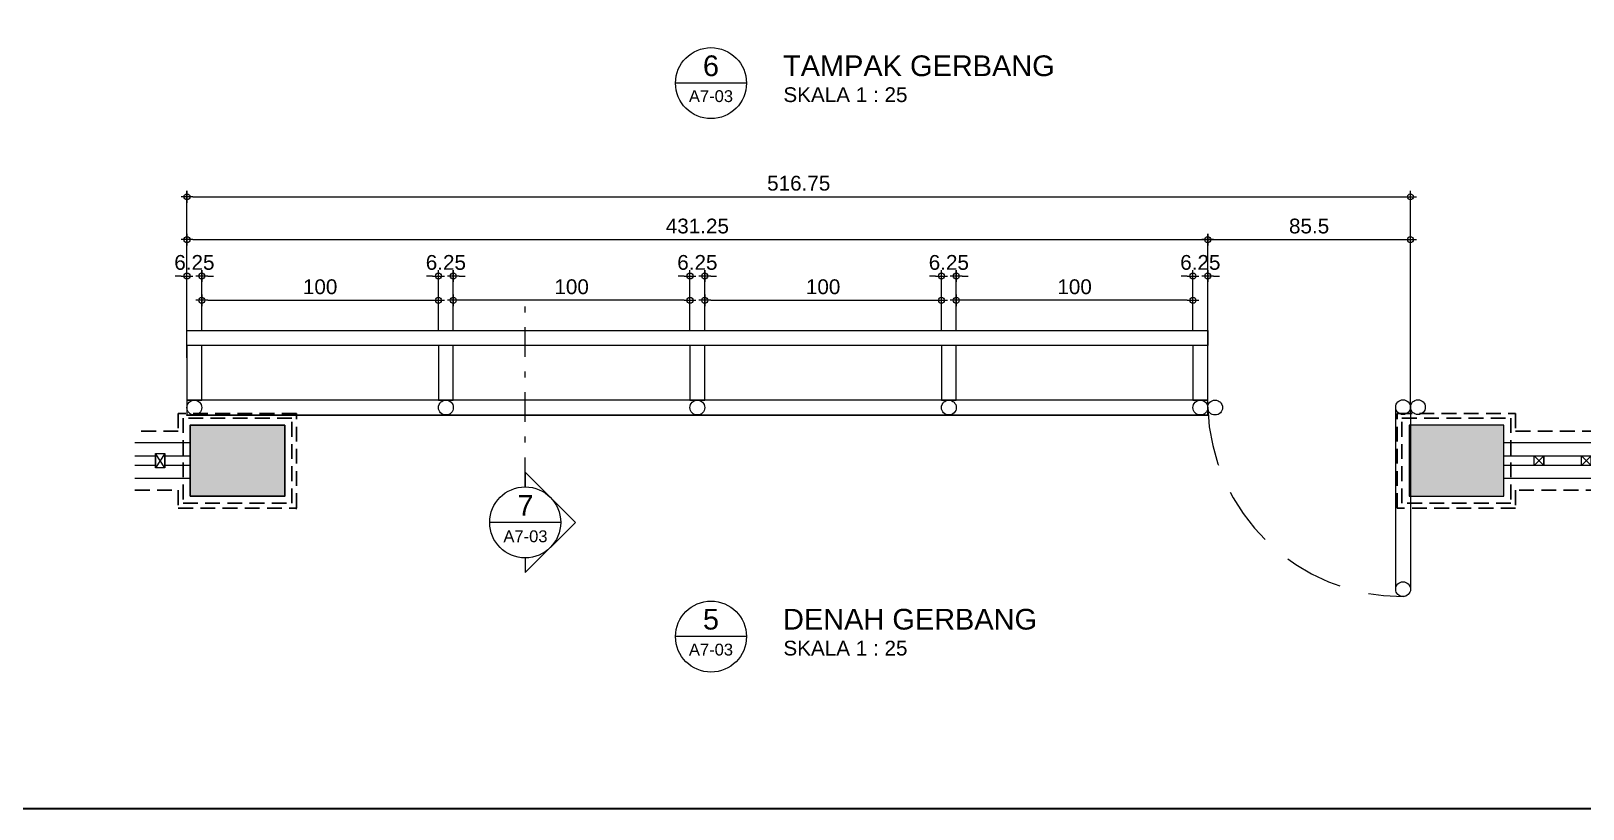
# Model space of a CAD drawing. Header units: millimetres. Extents: x -11 to 1625, y -267 to 195.
# Drawn here: x 868.88 to 895.11, y 9 to 22.15 of the extents above; entities that cross this region are included whole.
import ezdxf
from ezdxf.enums import TextEntityAlignment as Align
from ezdxf.xclip import XClip

# ---------------------------------------------------------------- set-up
doc = ezdxf.new("R2010")
doc.units = ezdxf.units.MM
doc.header["$XCLIPFRAME"] = 0
doc.linetypes.add('DASHDOT', pattern=[1, 0.5, -0.25, 0, -0.25])
doc.linetypes.add('DASHED2', pattern=[0.375, 0.25, -0.125])
doc.layers.add('BESI', color=10, linetype='Continuous')
for name, color, linetype, lineweight in [('CONCRETE', 8, 'Continuous', 5), ('dinding', 5, 'Continuous', 15), ('GRS KOP', 1, 'Continuous', 35), ('KOLOM', 1, 'Continuous', 30), ('kop', 7, 'Continuous', 20), ('lan', 7, 'Continuous', 15), ('not', 7, 'Continuous', 20), ('PAGAR', 4, 'Continuous', 18), ('u', 6, 'Continuous', 20)]:
    doc.layers.add(name, color=color, linetype=linetype, lineweight=lineweight)
doc.styles.add('BARU', font='complex.shx')
doc.styles.add('S', font='SIMPLEX', dxfattribs={"width": 1.1})
doc.styles.get("Standard").update_dxf_attribs({"font": 'ARIALUNI.TTF'})
doc.dimstyles.new('SK-25', dxfattribs={"dimtxt": 0.25, "dimasz": 0.1, "dimexe": 0.1, "dimexo": 0, "dimgap": 0.1, "dimtad": 1, "dimdec": 0, "dimlfac": 25, "dimzin": 12, "dimdsep": 46, "dimtxsty": 'Standard', "dimblk": 'BULAT', "dimcen": 0.1, "dimclrd": 256, "dimadec": 0, "dimazin": 3, "dimtfac": 1, "dimtdec": 0, "dimtofl": 0, "dimtmove": 0, "dimatfit": 3, "dimldrblk": 'BULAT', "dimfxl": 0, "dimtolj": 1, "dimtzin": 0, "dimarcsym": 0})

# ---------------------------------------------------------------- blocks, each defined once
blk = doc.blocks.new('DENAH PAGAR TYPEA2')
h = blk.add_hatch(color=256)
h.paths.add_polyline_path([(-1.0264, -0.025), (-1.4264, -0.025), (-1.4264, 0.275), (-1.0264, 0.275)], flags=17)
h.paths.add_polyline_path([(-1.4264, -0.025), (-1.0264, -0.025), (-1.0264, 0.275), (-1.4264, 0.275)])
at = {"layer": 'CONCRETE'}
for points in [[(-1.0264, -0.025), (-1.4264, -0.025), (-1.4264, 0.275), (-1.0264, 0.275)], [(1.0264, -0.025), (1.4264, -0.025), (1.4264, 0.275), (1.0264, 0.275)]]:
    blk.add_hatch(color=256, dxfattribs=at).paths.add_polyline_path(points)
at = {"layer": 'BESI'}
for points in [[(-0.92, 0.145), (-1.0264, 0.145), (-1.0264, 0.105), (-0.92, 0.105)], [(-0.72, 0.145), (-0.88, 0.145), (-0.88, 0.105), (-0.72, 0.105)], [(-0.32, 0.145), (-0.68, 0.145), (-0.68, 0.105), (-0.32, 0.105)], [(-0.12, 0.145), (-0.28, 0.145), (-0.28, 0.105), (-0.12, 0.105)], [(0.08, 0.145), (-0.08, 0.145), (-0.08, 0.105), (0.08, 0.105)], [(0.12, 0.145), (0.28, 0.145), (0.28, 0.105), (0.12, 0.105)], [(0.32, 0.145), (0.68, 0.145), (0.68, 0.105), (0.32, 0.105)], [(0.72, 0.145), (0.88, 0.145), (0.88, 0.105), (0.72, 0.105)], [(0.92, 0.145), (1.0264, 0.145), (1.0264, 0.105), (0.92, 0.105)]]:
    blk.add_lwpolyline(points, close=True, dxfattribs=at)
for points in [[(-0.92, 0.095), (-0.88, 0.095), (-0.88, 0.155), (-0.92, 0.155), (-0.92, 0.095), (-0.88, 0.155), (-0.92, 0.155), (-0.88, 0.095)], [(-0.72, 0.145), (-0.68, 0.145), (-0.68, 0.105), (-0.72, 0.105), (-0.72, 0.145), (-0.68, 0.105), (-0.68, 0.145), (-0.72, 0.105)], [(-0.72, 0.145), (-0.68, 0.145), (-0.68, 0.105), (-0.72, 0.105), (-0.72, 0.145), (-0.68, 0.105), (-0.68, 0.145), (-0.72, 0.105)], [(-0.32, 0.145), (-0.28, 0.145), (-0.28, 0.105), (-0.32, 0.105), (-0.32, 0.145), (-0.28, 0.105), (-0.28, 0.145), (-0.32, 0.105)], [(-0.32, 0.145), (-0.28, 0.145), (-0.28, 0.105), (-0.32, 0.105), (-0.32, 0.145), (-0.28, 0.105), (-0.28, 0.145), (-0.32, 0.105)], [(-0.12, 0.095), (-0.08, 0.095), (-0.08, 0.155), (-0.12, 0.155), (-0.12, 0.095), (-0.08, 0.155), (-0.12, 0.155), (-0.08, 0.095)], [(0.08, 0.095), (0.12, 0.095), (0.12, 0.155), (0.08, 0.155), (0.08, 0.095), (0.12, 0.155), (0.08, 0.155), (0.12, 0.095)], [(0.28, 0.145), (0.32, 0.145), (0.32, 0.105), (0.28, 0.105), (0.28, 0.145), (0.32, 0.105), (0.32, 0.145), (0.28, 0.105)], [(0.28, 0.145), (0.32, 0.145), (0.32, 0.105), (0.28, 0.105), (0.28, 0.145), (0.32, 0.105), (0.32, 0.145), (0.28, 0.105)], [(0.72, 0.145), (0.68, 0.145), (0.68, 0.105), (0.72, 0.105), (0.72, 0.145), (0.68, 0.105), (0.68, 0.145), (0.72, 0.105)], [(0.72, 0.145), (0.68, 0.145), (0.68, 0.105), (0.72, 0.105), (0.72, 0.145), (0.68, 0.105), (0.68, 0.145), (0.72, 0.105)], [(0.92, 0.095), (0.88, 0.095), (0.88, 0.155), (0.92, 0.155), (0.92, 0.095), (0.88, 0.155), (0.92, 0.155), (0.88, 0.095)]]:
    blk.add_lwpolyline(points, dxfattribs=at)
at = {"layer": 'dinding'}
for points in [[(-1.4264, -0.025), (-1.0264, -0.025), (-1.0264, 0.275), (-1.4264, 0.275)], [(1.4264, -0.025), (1.0264, -0.025), (1.0264, 0.275), (1.4264, 0.275)]]:
    blk.add_lwpolyline(points, close=True, dxfattribs=at)
at = {"layer": 'KOLOM', "linetype": 'DASHED2', "ltscale": 0.25}
blk.add_lwpolyline([(-0.9764, 0.25), (-0.9764, 0.325), (-1.4764, 0.325), (-1.4764, -0.075), (-0.9764, -0.075), (-0.9764, 0), (0.9764, 0), (0.9764, -0.075), (1.4764, -0.075), (1.4764, 0.325), (0.9764, 0.325), (0.9764, 0.25), (-0.9764, 0.25)], dxfattribs=at)
for points in [[(-0.9964, -0.055), (-1.4564, -0.055), (-1.4564, 0.305), (-0.9964, 0.305)], [(0.9964, -0.055), (1.4564, -0.055), (1.4564, 0.305), (0.9964, 0.305)]]:
    blk.add_lwpolyline(points, close=True, dxfattribs=at)
at = {"layer": 'KOLOM'}
for points in [[(-1.0264, -0.025), (-1.4264, -0.025), (-1.4264, 0.275), (-1.0264, 0.275)], [(1.0264, -0.025), (1.4264, -0.025), (1.4264, 0.275), (1.0264, 0.275)]]:
    blk.add_lwpolyline(points, close=True, dxfattribs=at)
at = {"layer": 'lan'}
blk.add_line((1.4764, -0.0802), (1.4764, -0.075), dxfattribs=at)
at = {"layer": 'PAGAR'}
for p, q in [((1.0264, 0.2), (-1.0264, 0.2)), ((1.0264, 0.05), (-1.0264, 0.05))]:
    blk.add_line(p, q, dxfattribs=at)
blk = doc.blocks.new('denah pagar a3')
at = {"layer": 'CONCRETE'}
for points in [[(-0.6486, -0.025), (-0.2486, -0.025), (-0.2486, 0.275), (-0.6486, 0.275)], [(0.2486, 0.275), (0.4975, 0.275), (0.4978, -0.025), (0.2486, -0.025)]]:
    blk.add_hatch(color=256, dxfattribs=at).paths.add_polyline_path(points)
at = {"layer": 'BESI'}
for points in [[(-0.2486, 0.145), (0.2486, 0.145), (0.2486, 0.105), (-0.2486, 0.105), (-0.2486, 0.145)], [(-0.12, 0.145), (-0.08, 0.145), (-0.08, 0.105), (-0.12, 0.105), (-0.12, 0.145), (-0.08, 0.105), (-0.08, 0.145), (-0.12, 0.105)], [(0.08, 0.145), (0.12, 0.145), (0.12, 0.105), (0.08, 0.105), (0.08, 0.145), (0.12, 0.105), (0.12, 0.145), (0.08, 0.105)]]:
    blk.add_lwpolyline(points, dxfattribs=at)
at = {"layer": 'dinding'}
blk.add_lwpolyline([(-0.6486, -0.025), (-0.2486, -0.025), (-0.2486, 0.275), (-0.6486, 0.275)], close=True, dxfattribs=at)
blk.add_lwpolyline([(0.2486, 0.275), (0.4975, 0.275), (0.4978, -0.025), (0.2486, -0.025), (0.2486, 0.275)], dxfattribs=at)
at = {"layer": 'KOLOM', "linetype": 'DASHED2', "ltscale": 0.25}
blk.add_lwpolyline([(0.1986, 0.25), (0.1986, 0.325), (0.5474, 0.325), (0.5478, -0.075), (0.1986, -0.075), (0.1986, 0), (-0.1986, 0), (-0.1986, -0.075), (-0.6986, -0.075), (-0.6986, 0.325), (-0.1986, 0.325), (-0.1986, 0.25), (0.1986, 0.25)], dxfattribs=at)
for points in [[(-0.2186, -0.055), (-0.6786, -0.055), (-0.6786, 0.305), (-0.2186, 0.305)], [(0.2186, 0.305), (0.5274, 0.305), (0.5278, -0.055), (0.2186, -0.055)]]:
    blk.add_lwpolyline(points, close=True, dxfattribs=at)
at = {"layer": 'PAGAR'}
for p, q in [((0.2486, 0.2), (-0.2486, 0.2)), ((0.2486, 0.05), (-0.2486, 0.05))]:
    blk.add_line(p, q, dxfattribs=at)
blk = doc.blocks.new('PINTU GERBANG2')
for points in [[(-0.0106, 5.135), (-0.0076, 5.135), (-0.0076, 0.8225), (-0.0106, 0.8225)], [(0.0549, 5.135), (-0.0076, 5.135), (-0.0076, 0.8225), (0.0549, 0.8225)], [(0.2864, 5.135), (0.0549, 5.135), (0.0549, 5.0725), (0.2864, 5.0725)], [(0.2864, 5.135), (0.3489, 5.135), (0.3489, 0.8225), (0.2864, 0.8225)], [(0.2864, 4.0725), (0.0549, 4.0725), (0.0549, 4.01), (0.2864, 4.01)], [(0.2864, 3.01), (0.0549, 3.01), (0.0549, 2.9475), (0.2864, 2.9475)], [(0.2864, 1.9475), (0.0549, 1.9475), (0.0549, 1.885), (0.2864, 1.885)], [(0.2864, 0.885), (0.0549, 0.885), (0.0549, 0.8225), (0.2864, 0.8225)]]:
    blk.add_lwpolyline(points, close=True)
for points in [[(0.0236, 0.8225), (0.2981, 0.8225)], [(-0.7494, 0.0284), (0.0252, 0.0284)], [(0.0252, -0.0341), (-0.7494, -0.0341)]]:
    blk.add_lwpolyline(points)
for centre in [(0.0236, 5.1037), (0.0236, 4.0412), (0.0236, 2.9787), (0.0236, 1.9162), (0.0236, 0.8537), (0.0236, 0.7912), (-0.744, -0.0029), (0.0252, -0.0029), (0.0252, -0.0654)]:
    blk.add_circle(centre, 0.0313)
at = {"linetype": 'DASHED2'}
blk.add_arc((0.0506, -0.0028), 0.8258, 91.76034, 180, dxfattribs=at)
blk = doc.blocks.new('BULAT')
for p, q in [((-1, 0), (1, 0)), ((0, -1), (0, 1))]:
    blk.add_line(p, q)
blk.add_circle((0, 0), 0.5)
blk = doc.blocks.new('*D912')
at = {"layer": 'Defpoints', "color": 0}
for p in [(888.767, 18.624), (871.517, 16.624), (888.767, 16.635)]:
    blk.add_point(p, dxfattribs=at)
at = {"layer": 'u', "color": 0, "lineweight": -2}
for p, q in [((871.517, 16.624), (871.517, 18.724)), ((888.767, 16.635), (888.767, 18.724))]:
    blk.add_line(p, q, dxfattribs=at)
at = {"layer": 'u', "lineweight": -2}
blk.add_line((871.617, 18.624), (888.667, 18.624), dxfattribs=at)
at = {"layer": 'u', "lineweight": -2, "xscale": 0.1, "yscale": 0.1, "zscale": 0.1, "rotation": 180}
blk.add_blockref('BULAT', (871.517, 18.624), dxfattribs=at)
at = {"layer": 'u', "lineweight": -2, "xscale": 0.1, "yscale": 0.1, "zscale": 0.1}
blk.add_blockref('BULAT', (888.767, 18.624), dxfattribs=at)
at = {"layer": 'u', "color": 0, "insert": (880.142, 18.852), "char_height": 0.25, "attachment_point": 5}
blk.add_mtext('\\A1;431.25', dxfattribs=at)
blk = doc.blocks.new('*D913')
at = {"layer": 'Defpoints', "color": 0}
for p in [(888.517, 18.009), (888.517, 17.086), (888.767, 17.086)]:
    blk.add_point(p, dxfattribs=at)
at = {"layer": 'u', "color": 0, "lineweight": -2}
for p, q in [((888.517, 17.086), (888.517, 18.109)), ((888.767, 17.086), (888.767, 18.109))]:
    blk.add_line(p, q, dxfattribs=at)
at = {"layer": 'u', "lineweight": -2}
for p, q in [((888.417, 18.009), (888.317, 18.009)), ((888.867, 18.009), (888.967, 18.009))]:
    blk.add_line(p, q, dxfattribs=at)
at = {"layer": 'u', "lineweight": -2, "xscale": 0.1, "yscale": 0.1, "zscale": 0.1}
blk.add_blockref('BULAT', (888.517, 18.009), dxfattribs=at)
at = {"layer": 'u', "lineweight": -2, "xscale": 0.1, "yscale": 0.1, "zscale": 0.1, "rotation": 180}
blk.add_blockref('BULAT', (888.767, 18.009), dxfattribs=at)
at = {"layer": 'u', "color": 0, "insert": (888.642, 18.237), "char_height": 0.25, "attachment_point": 5}
blk.add_mtext('\\A1;6.25', dxfattribs=at)
blk = doc.blocks.new('*D914')
at = {"layer": 'Defpoints', "color": 0}
for p in [(884.267, 18.009), (884.267, 17.086), (884.517, 17.086)]:
    blk.add_point(p, dxfattribs=at)
at = {"layer": 'u', "color": 0, "lineweight": -2}
for p, q in [((884.267, 17.086), (884.267, 18.109)), ((884.517, 17.086), (884.517, 18.109))]:
    blk.add_line(p, q, dxfattribs=at)
at = {"layer": 'u', "lineweight": -2}
for p, q in [((884.167, 18.009), (884.067, 18.009)), ((884.617, 18.009), (884.717, 18.009))]:
    blk.add_line(p, q, dxfattribs=at)
at = {"layer": 'u', "lineweight": -2, "xscale": 0.1, "yscale": 0.1, "zscale": 0.1}
blk.add_blockref('BULAT', (884.267, 18.009), dxfattribs=at)
at = {"layer": 'u', "lineweight": -2, "xscale": 0.1, "yscale": 0.1, "zscale": 0.1, "rotation": 180}
blk.add_blockref('BULAT', (884.517, 18.009), dxfattribs=at)
at = {"layer": 'u', "color": 0, "insert": (884.392, 18.237), "char_height": 0.25, "attachment_point": 5}
blk.add_mtext('\\A1;6.25', dxfattribs=at)
blk = doc.blocks.new('*D915')
at = {"layer": 'Defpoints', "color": 0}
for p in [(880.017, 18.009), (880.017, 17.086), (880.267, 17.086)]:
    blk.add_point(p, dxfattribs=at)
at = {"layer": 'u', "color": 0, "lineweight": -2}
for p, q in [((880.017, 17.086), (880.017, 18.109)), ((880.267, 17.086), (880.267, 18.109))]:
    blk.add_line(p, q, dxfattribs=at)
at = {"layer": 'u', "lineweight": -2}
for p, q in [((879.917, 18.009), (879.817, 18.009)), ((880.367, 18.009), (880.467, 18.009))]:
    blk.add_line(p, q, dxfattribs=at)
at = {"layer": 'u', "lineweight": -2, "xscale": 0.1, "yscale": 0.1, "zscale": 0.1}
blk.add_blockref('BULAT', (880.017, 18.009), dxfattribs=at)
at = {"layer": 'u', "lineweight": -2, "xscale": 0.1, "yscale": 0.1, "zscale": 0.1, "rotation": 180}
blk.add_blockref('BULAT', (880.267, 18.009), dxfattribs=at)
at = {"layer": 'u', "color": 0, "insert": (880.142, 18.237), "char_height": 0.25, "attachment_point": 5}
blk.add_mtext('\\A1;6.25', dxfattribs=at)
blk = doc.blocks.new('*D916')
at = {"layer": 'Defpoints', "color": 0}
for p in [(875.767, 18.009), (875.767, 17.086), (876.017, 17.086)]:
    blk.add_point(p, dxfattribs=at)
at = {"layer": 'u', "color": 0, "lineweight": -2}
for p, q in [((875.767, 17.086), (875.767, 18.109)), ((876.017, 17.086), (876.017, 18.109))]:
    blk.add_line(p, q, dxfattribs=at)
at = {"layer": 'u', "lineweight": -2}
for p, q in [((875.667, 18.009), (875.567, 18.009)), ((876.117, 18.009), (876.217, 18.009))]:
    blk.add_line(p, q, dxfattribs=at)
at = {"layer": 'u', "lineweight": -2, "xscale": 0.1, "yscale": 0.1, "zscale": 0.1}
blk.add_blockref('BULAT', (875.767, 18.009), dxfattribs=at)
at = {"layer": 'u', "lineweight": -2, "xscale": 0.1, "yscale": 0.1, "zscale": 0.1, "rotation": 180}
blk.add_blockref('BULAT', (876.017, 18.009), dxfattribs=at)
at = {"layer": 'u', "color": 0, "insert": (875.892, 18.237), "char_height": 0.25, "attachment_point": 5}
blk.add_mtext('\\A1;6.25', dxfattribs=at)
blk = doc.blocks.new('*D917')
at = {"layer": 'Defpoints', "color": 0}
for p in [(871.517, 18.009), (871.517, 17.086), (871.767, 17.086)]:
    blk.add_point(p, dxfattribs=at)
at = {"layer": 'u', "color": 0, "lineweight": -2}
for p, q in [((871.517, 17.086), (871.517, 18.109)), ((871.767, 17.086), (871.767, 18.109))]:
    blk.add_line(p, q, dxfattribs=at)
at = {"layer": 'u', "lineweight": -2}
for p, q in [((871.417, 18.009), (871.317, 18.009)), ((871.867, 18.009), (871.967, 18.009))]:
    blk.add_line(p, q, dxfattribs=at)
at = {"layer": 'u', "lineweight": -2, "xscale": 0.1, "yscale": 0.1, "zscale": 0.1}
blk.add_blockref('BULAT', (871.517, 18.009), dxfattribs=at)
at = {"layer": 'u', "lineweight": -2, "xscale": 0.1, "yscale": 0.1, "zscale": 0.1, "rotation": 180}
blk.add_blockref('BULAT', (871.767, 18.009), dxfattribs=at)
at = {"layer": 'u', "color": 0, "insert": (871.642, 18.237), "char_height": 0.25, "attachment_point": 5}
blk.add_mtext('\\A1;6.25', dxfattribs=at)
blk = doc.blocks.new('*D918')
at = {"layer": 'Defpoints', "color": 0}
for p in [(875.767, 17.598), (871.767, 17.086), (875.767, 17.086)]:
    blk.add_point(p, dxfattribs=at)
at = {"layer": 'u', "color": 0, "lineweight": -2}
for p, q in [((871.767, 17.086), (871.767, 17.698)), ((875.767, 17.086), (875.767, 17.698))]:
    blk.add_line(p, q, dxfattribs=at)
at = {"layer": 'u', "lineweight": -2}
blk.add_line((871.867, 17.598), (875.667, 17.598), dxfattribs=at)
at = {"layer": 'u', "lineweight": -2, "xscale": 0.1, "yscale": 0.1, "zscale": 0.1, "rotation": 180}
blk.add_blockref('BULAT', (871.767, 17.598), dxfattribs=at)
at = {"layer": 'u', "lineweight": -2, "xscale": 0.1, "yscale": 0.1, "zscale": 0.1}
blk.add_blockref('BULAT', (875.767, 17.598), dxfattribs=at)
at = {"layer": 'u', "color": 0, "insert": (873.767, 17.826), "char_height": 0.25, "attachment_point": 5}
blk.add_mtext('\\A1;100', dxfattribs=at)
blk = doc.blocks.new('*D919')
at = {"layer": 'Defpoints', "color": 0}
for p in [(876.017, 17.598), (876.017, 17.086), (880.017, 17.086)]:
    blk.add_point(p, dxfattribs=at)
at = {"layer": 'u', "color": 0, "lineweight": -2}
for p, q in [((876.017, 17.086), (876.017, 17.698)), ((880.017, 17.086), (880.017, 17.698))]:
    blk.add_line(p, q, dxfattribs=at)
at = {"layer": 'u', "lineweight": -2}
blk.add_line((879.917, 17.598), (876.117, 17.598), dxfattribs=at)
at = {"layer": 'u', "lineweight": -2, "xscale": 0.1, "yscale": 0.1, "zscale": 0.1, "rotation": 180}
blk.add_blockref('BULAT', (876.017, 17.598), dxfattribs=at)
at = {"layer": 'u', "lineweight": -2, "xscale": 0.1, "yscale": 0.1, "zscale": 0.1}
blk.add_blockref('BULAT', (880.017, 17.598), dxfattribs=at)
at = {"layer": 'u', "color": 0, "insert": (878.017, 17.826), "char_height": 0.25, "attachment_point": 5}
blk.add_mtext('\\A1;100', dxfattribs=at)
blk = doc.blocks.new('*D921')
at = {"layer": 'Defpoints', "color": 0}
for p in [(884.267, 17.598), (880.267, 17.086), (884.267, 17.086)]:
    blk.add_point(p, dxfattribs=at)
at = {"layer": 'u', "color": 0, "lineweight": -2}
for p, q in [((880.267, 17.086), (880.267, 17.698)), ((884.267, 17.086), (884.267, 17.698))]:
    blk.add_line(p, q, dxfattribs=at)
at = {"layer": 'u', "lineweight": -2}
blk.add_line((880.367, 17.598), (884.167, 17.598), dxfattribs=at)
at = {"layer": 'u', "lineweight": -2, "xscale": 0.1, "yscale": 0.1, "zscale": 0.1, "rotation": 180}
blk.add_blockref('BULAT', (880.267, 17.598), dxfattribs=at)
at = {"layer": 'u', "lineweight": -2, "xscale": 0.1, "yscale": 0.1, "zscale": 0.1}
blk.add_blockref('BULAT', (884.267, 17.598), dxfattribs=at)
at = {"layer": 'u', "color": 0, "insert": (882.267, 17.826), "char_height": 0.25, "attachment_point": 5}
blk.add_mtext('\\A1;100', dxfattribs=at)
blk = doc.blocks.new('*D920')
at = {"layer": 'Defpoints', "color": 0}
for p in [(884.517, 17.598), (884.517, 17.086), (888.517, 17.086)]:
    blk.add_point(p, dxfattribs=at)
at = {"layer": 'u', "color": 0, "lineweight": -2}
for p, q in [((884.517, 17.086), (884.517, 17.698)), ((888.517, 17.086), (888.517, 17.698))]:
    blk.add_line(p, q, dxfattribs=at)
at = {"layer": 'u', "lineweight": -2}
blk.add_line((888.417, 17.598), (884.617, 17.598), dxfattribs=at)
at = {"layer": 'u', "lineweight": -2, "xscale": 0.1, "yscale": 0.1, "zscale": 0.1, "rotation": 180}
blk.add_blockref('BULAT', (884.517, 17.598), dxfattribs=at)
at = {"layer": 'u', "lineweight": -2, "xscale": 0.1, "yscale": 0.1, "zscale": 0.1}
blk.add_blockref('BULAT', (888.517, 17.598), dxfattribs=at)
at = {"layer": 'u', "color": 0, "insert": (886.517, 17.826), "char_height": 0.25, "attachment_point": 5}
blk.add_mtext('\\A1;100', dxfattribs=at)
blk = doc.blocks.new('Ndtpd')
blk.add_line((0.747, 0), (-0.747, 0))
blk.add_circle((0, 0), 0.747)
at = {"flags": 4}
for tag, height, p in [('NO', 0.5, (0, 0.148)), ('NOLBR', 0.3, (0, -0.398))]:
    blk.add_attdef(tag, text='', height=height, dxfattribs=at).set_placement(p, align=Align.CENTER)
for tag, p, height in [('NDTPD', (1.516, 0.148), 0.5), ('SKALA', (1.523, -0.398), 0.3)]:
    blk.add_attdef(tag, p, '', height=height, dxfattribs=at)
blk = doc.blocks.new('*D940')
at = {"layer": 'Defpoints', "color": 0}
for p in [(892.193, 18.624), (888.767, 16.836), (892.193, 15.792)]:
    blk.add_point(p, dxfattribs=at)
at = {"layer": 'u', "color": 0, "lineweight": -2}
for p, q in [((888.767, 16.836), (888.767, 18.724)), ((892.193, 15.792), (892.193, 18.724))]:
    blk.add_line(p, q, dxfattribs=at)
at = {"layer": 'u', "lineweight": -2}
blk.add_line((888.867, 18.624), (892.093, 18.624), dxfattribs=at)
at = {"layer": 'u', "lineweight": -2, "xscale": 0.1, "yscale": 0.1, "zscale": 0.1, "rotation": 180}
blk.add_blockref('BULAT', (888.767, 18.624), dxfattribs=at)
at = {"layer": 'u', "lineweight": -2, "xscale": 0.1, "yscale": 0.1, "zscale": 0.1}
blk.add_blockref('BULAT', (892.193, 18.624), dxfattribs=at)
at = {"layer": 'u', "color": 0, "insert": (890.48, 18.852), "char_height": 0.25, "attachment_point": 5}
blk.add_mtext('\\A1;85.5', dxfattribs=at)
blk = doc.blocks.new('*D941')
at = {"layer": 'Defpoints', "color": 0}
for p in [(892.193, 19.348), (871.517, 17.503), (892.193, 17.515)]:
    blk.add_point(p, dxfattribs=at)
at = {"layer": 'u', "color": 0, "lineweight": -2}
for p, q in [((871.517, 17.503), (871.517, 19.448)), ((892.193, 17.515), (892.193, 19.448))]:
    blk.add_line(p, q, dxfattribs=at)
at = {"layer": 'u', "lineweight": -2}
blk.add_line((871.617, 19.348), (892.093, 19.348), dxfattribs=at)
at = {"layer": 'u', "lineweight": -2, "xscale": 0.1, "yscale": 0.1, "zscale": 0.1, "rotation": 180}
blk.add_blockref('BULAT', (871.517, 19.348), dxfattribs=at)
at = {"layer": 'u', "lineweight": -2, "xscale": 0.1, "yscale": 0.1, "zscale": 0.1}
blk.add_blockref('BULAT', (892.193, 19.348), dxfattribs=at)
at = {"layer": 'u', "color": 0, "insert": (881.855, 19.576), "char_height": 0.25, "attachment_point": 5}
blk.add_mtext('\\A1;516.75', dxfattribs=at)
blk = doc.blocks.new('kop')
at = {"layer": 'GRS KOP'}
blk.add_lwpolyline([(1, 54), (83, 54), (83, 1), (1, 1)], close=True, dxfattribs=at)
at = {"layer": 'kop', "style": 'BARU', "flags": 4}
for p, height in [((73.8, 5.4), 0.35), ((80.303, 5.382), 0.25), ((73.8, 4.9), 0.35), ((80.303, 4.882), 0.25), ((73.8, 4.4), 0.35), ((80.303, 4.382), 0.25)]:
    blk.add_attdef('-', p, '', height=height, dxfattribs=at)
at = {"layer": 'kop', "flags": 4}
for tag, p in [('AR-00', (78.057, 2.648)), ('00', (81.238, 2.647))]:
    blk.add_attdef(tag, text='', height=0.35, dxfattribs=at).set_placement(p, align=Align.MIDDLE)
blk = doc.blocks.new('Npkn')
for p, q in [((0, 0.849), (0.849, 0)), ((0, 0.849), (0, 0.6)), ((0.6, 0), (-0.6, 0)), ((0, -0.849), (0.849, 0)), ((0, -0.6), (0, -0.849))]:
    blk.add_line(p, q)
blk.add_circle((0, 0), 0.6)
at = {"color": 5, "style": 'S', "width": 0.75, "flags": 4}
blk.add_attdef('NO', text='', height=0.3, dxfattribs=at).set_placement((0.005, 0.113), align=Align.CENTER)
at = {"style": 'S', "width": 0.75, "flags": 4}
blk.add_attdef('NOLBR', text='', height=0.2, dxfattribs=at).set_placement((0.005, -0.334), align=Align.CENTER)

msp = doc.modelspace()

# ---------------------------------------------------------------- linework, layer by layer
at = {"layer": 'not', "linetype": 'DASHDOT'}
msp.add_line((877.2322776, 14.4437099), (877.2322776, 17.5769409), dxfattribs=at)

# ---------------------------------------------------------------- block references
ref = msp.add_blockref('DENAH PAGAR TYPEA2', (867.4642571, 14.3871992), dxfattribs=dict(xscale=4, yscale=4, zscale=4))
XClip(ref).set_block_clipping_path([(0.7930926564, -0.1367623236), (1.5620350378, 0.4611915258)])
ref = msp.add_blockref('denah pagar a3', (894.7643523, 14.3871992), dxfattribs=dict(xscale=4, yscale=4, zscale=4))
XClip(ref).set_block_clipping_path([(-0.7675376973, -0.1744103072), (0.1601603498, 0.6472705201)])
at = {"layer": 'BESI', "xscale": 4, "yscale": 4, "zscale": 4, "rotation": 90}
msp.add_blockref('PINTU GERBANG2', (892.0567427, 15.691071), dxfattribs=at)
at = {"layer": 'kop'}
msp.add_blockref('kop', (827.2141618, 8), dxfattribs=at)
at = {"layer": 'not'}
ref = msp.add_blockref('Ndtpd', (880.372468, 21.269348), dxfattribs=dict(at, xscale=0.803212851405533, yscale=0.8032128514056467, zscale=0.8032128514056226))
ref.add_attrib('NO', '6', dxfattribs={"layer": '0', "height": 0.35, "flags": 4}).set_placement((880.3721408, 21.3878738), align=Align.CENTER)
ref.add_attrib('NDTPD', 'TAMPAK GERBANG', (881.5901526, 21.3878738), dxfattribs={"layer": '0', "height": 0.35, "flags": 4})
ref.add_attrib('NOLBR', 'A7-03', dxfattribs={"layer": '0', "height": 0.2, "flags": 4}).set_placement((880.3721408, 20.9493781), align=Align.CENTER)
ref.add_attrib('SKALA', 'SKALA 1 : 25', (881.5959527, 20.9493781), dxfattribs={"layer": '0', "height": 0.25, "flags": 4})
ref = msp.add_blockref('Npkn', (877.2322776, 13.8437099), dxfattribs=at)
ref.add_attrib('NO', '7', dxfattribs={"layer": '0', "height": 0.35, "flags": 4}).set_placement((877.2370433, 13.9566125), align=Align.CENTER)
ref.add_attrib('NOLBR', 'A7-03', dxfattribs={"layer": '0', "height": 0.2, "flags": 4}).set_placement((877.2370433, 13.5094721), align=Align.CENTER)
ref = msp.add_blockref('Ndtpd', (880.372468, 11.9140067), dxfattribs=dict(at, xscale=0.803212851405533, yscale=0.8032128514056467, zscale=0.8032128514056226))
ref.add_attrib('NO', '5', dxfattribs={"layer": '0', "height": 0.35, "flags": 4}).set_placement((880.3721408, 12.0325325), align=Align.CENTER)
ref.add_attrib('NDTPD', 'DENAH GERBANG', (881.5901526, 12.0325325), dxfattribs={"layer": '0', "height": 0.35, "flags": 4})
ref.add_attrib('NOLBR', 'A7-03', dxfattribs={"layer": '0', "height": 0.2, "flags": 4}).set_placement((880.3721408, 11.5940368), align=Align.CENTER)
ref.add_attrib('SKALA', 'SKALA 1 : 25', (881.5959527, 11.5940368), dxfattribs={"layer": '0', "height": 0.25, "flags": 4})

# ---------------------------------------------------------------- dimensions: what is measured, and where the dimension line sits
at = {"layer": 'u'}
dim = msp.add_linear_dim(base=(892.1931799, 19.3478202), p1=(871.5168586, 17.50334), p2=(892.1931799, 17.5150773), text='516.75', dimstyle='SK-25', override={"dimdec": 1}, dxfattribs=at)
dim.commit()
dim.dimension.update_dxf_attribs({"geometry": '*D941', "text_midpoint": (881.8550192, 19.5755487)})
for base, p1, p2, picture, middle in [((888.7668586, 18.6238269), (871.5168586, 16.6235026), (888.7668586, 16.6352399), '*D912', (880.1418586, 18.8515554)), ((875.7668586, 17.5978451), (871.7668586, 17.0864873), (875.7668586, 17.0864873), '*D918', (873.7668586, 17.8255736)), ((884.2668586, 17.5978451), (880.2668586, 17.0864873), (884.2668586, 17.0864873), '*D921', (882.2668586, 17.8255736))]:
    dim = msp.add_linear_dim(base=base, p1=p1, p2=p2, dimstyle='SK-25', override={"dimdec": 2}, dxfattribs=at)
    dim.commit()
    dim.dimension.update_dxf_attribs({"geometry": picture, "text_midpoint": middle})
dim = msp.add_linear_dim(base=(892.1931799, 18.6238269), p1=(888.7668586, 16.8364873), p2=(892.1931799, 15.7919524), text='85.5', dimstyle='SK-25', dxfattribs=at)
dim.commit()
dim.dimension.update_dxf_attribs({"geometry": '*D940', "text_midpoint": (890.4800192, 18.8515554)})
for base, p1, p2, picture, middle in [((871.5168586, 18.0092029), (871.7668586, 17.0864873), (871.5168586, 17.0864873), '*D917', (871.6418586, 18.0092029)), ((875.7668586, 18.0092029), (876.0168586, 17.0864873), (875.7668586, 17.0864873), '*D916', (875.8918586, 18.0092029)), ((880.0168586, 18.0092029), (880.2668586, 17.0864873), (880.0168586, 17.0864873), '*D915', (880.1418586, 18.0092029)), ((884.2668586, 18.0092029), (884.5168586, 17.0864873), (884.2668586, 17.0864873), '*D914', (884.3918586, 18.0092029)), ((888.5168586, 18.0092029), (888.7668586, 17.0864873), (888.5168586, 17.0864873), '*D913', (888.6418586, 18.0092029))]:
    dim = msp.add_linear_dim(base=base, p1=p1, p2=p2, dimstyle='SK-25', override={"dimdec": 2}, dxfattribs=at)
    dim.commit()
    dim.dimension.update_dxf_attribs({"geometry": picture, "text_midpoint": middle, "dimtype": 160})
for base, p1, p2, picture, middle in [((876.0168586, 17.5978451), (880.0168586, 17.0864873), (876.0168586, 17.0864873), '*D919', (878.0168586, 17.8255736)), ((884.5168586, 17.5978451), (888.5168586, 17.0864873), (884.5168586, 17.0864873), '*D920', (886.5168586, 17.8255736))]:
    dim = msp.add_linear_dim(base=base, p1=p1, p2=p2, angle=180, dimstyle='SK-25', override={"dimdec": 2}, dxfattribs=at)
    dim.commit()
    dim.dimension.update_dxf_attribs({"geometry": picture, "text_midpoint": middle})

doc.saveas('drawing.dxf')
